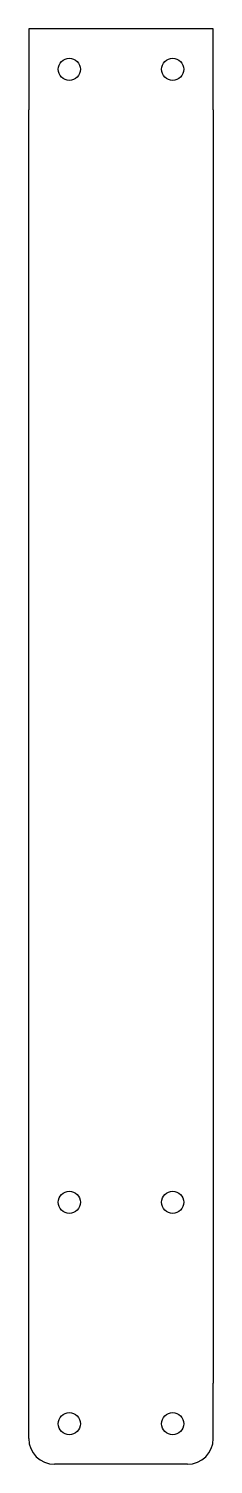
# Model space of a CAD drawing. Header units: millimetres. Extents: x 164391 to 164411, y 69627 to 69782.
import ezdxf

# ---------------------------------------------------------------- set-up
doc = ezdxf.new("R2010")
doc.units = ezdxf.units.MM

msp = doc.modelspace()

# ---------------------------------------------------------------- linework, layer by layer
for p, q in [((164411.42, 69782.13), (164391.42, 69782.13)), ((164391.42, 69782.13), (164391.42, 69773.33)), ((164411.42, 69773.33), (164411.42, 69782.13)), ((164391.42, 69659.33), (164391.42, 69773.33)), ((164411.42, 69773.33), (164411.42, 69659.33)), ((164391.42, 69629.33), (164391.42, 69659.33)), ((164411.42, 69659.33), (164411.42, 69635.33)), ((164391.42, 69629.33), (164391.42, 69635.33)), ((164411.42, 69629.33), (164411.42, 69635.33)), ((164408.62, 69626.53), (164394.22, 69626.53))]:
    msp.add_line(p, q)
for centre in [(164395.82, 69777.73), (164407.02, 69777.73), (164395.82, 69654.93), (164407.02, 69654.93), (164395.82, 69630.93), (164407.02, 69630.93)]:
    msp.add_circle(centre, 1.2)
for centre, start, end in [((164394.22, 69629.33), 180, 270), ((164408.62, 69629.33), 270, 0)]:
    msp.add_arc(centre, 2.8, start, end)

doc.saveas('drawing.dxf')
